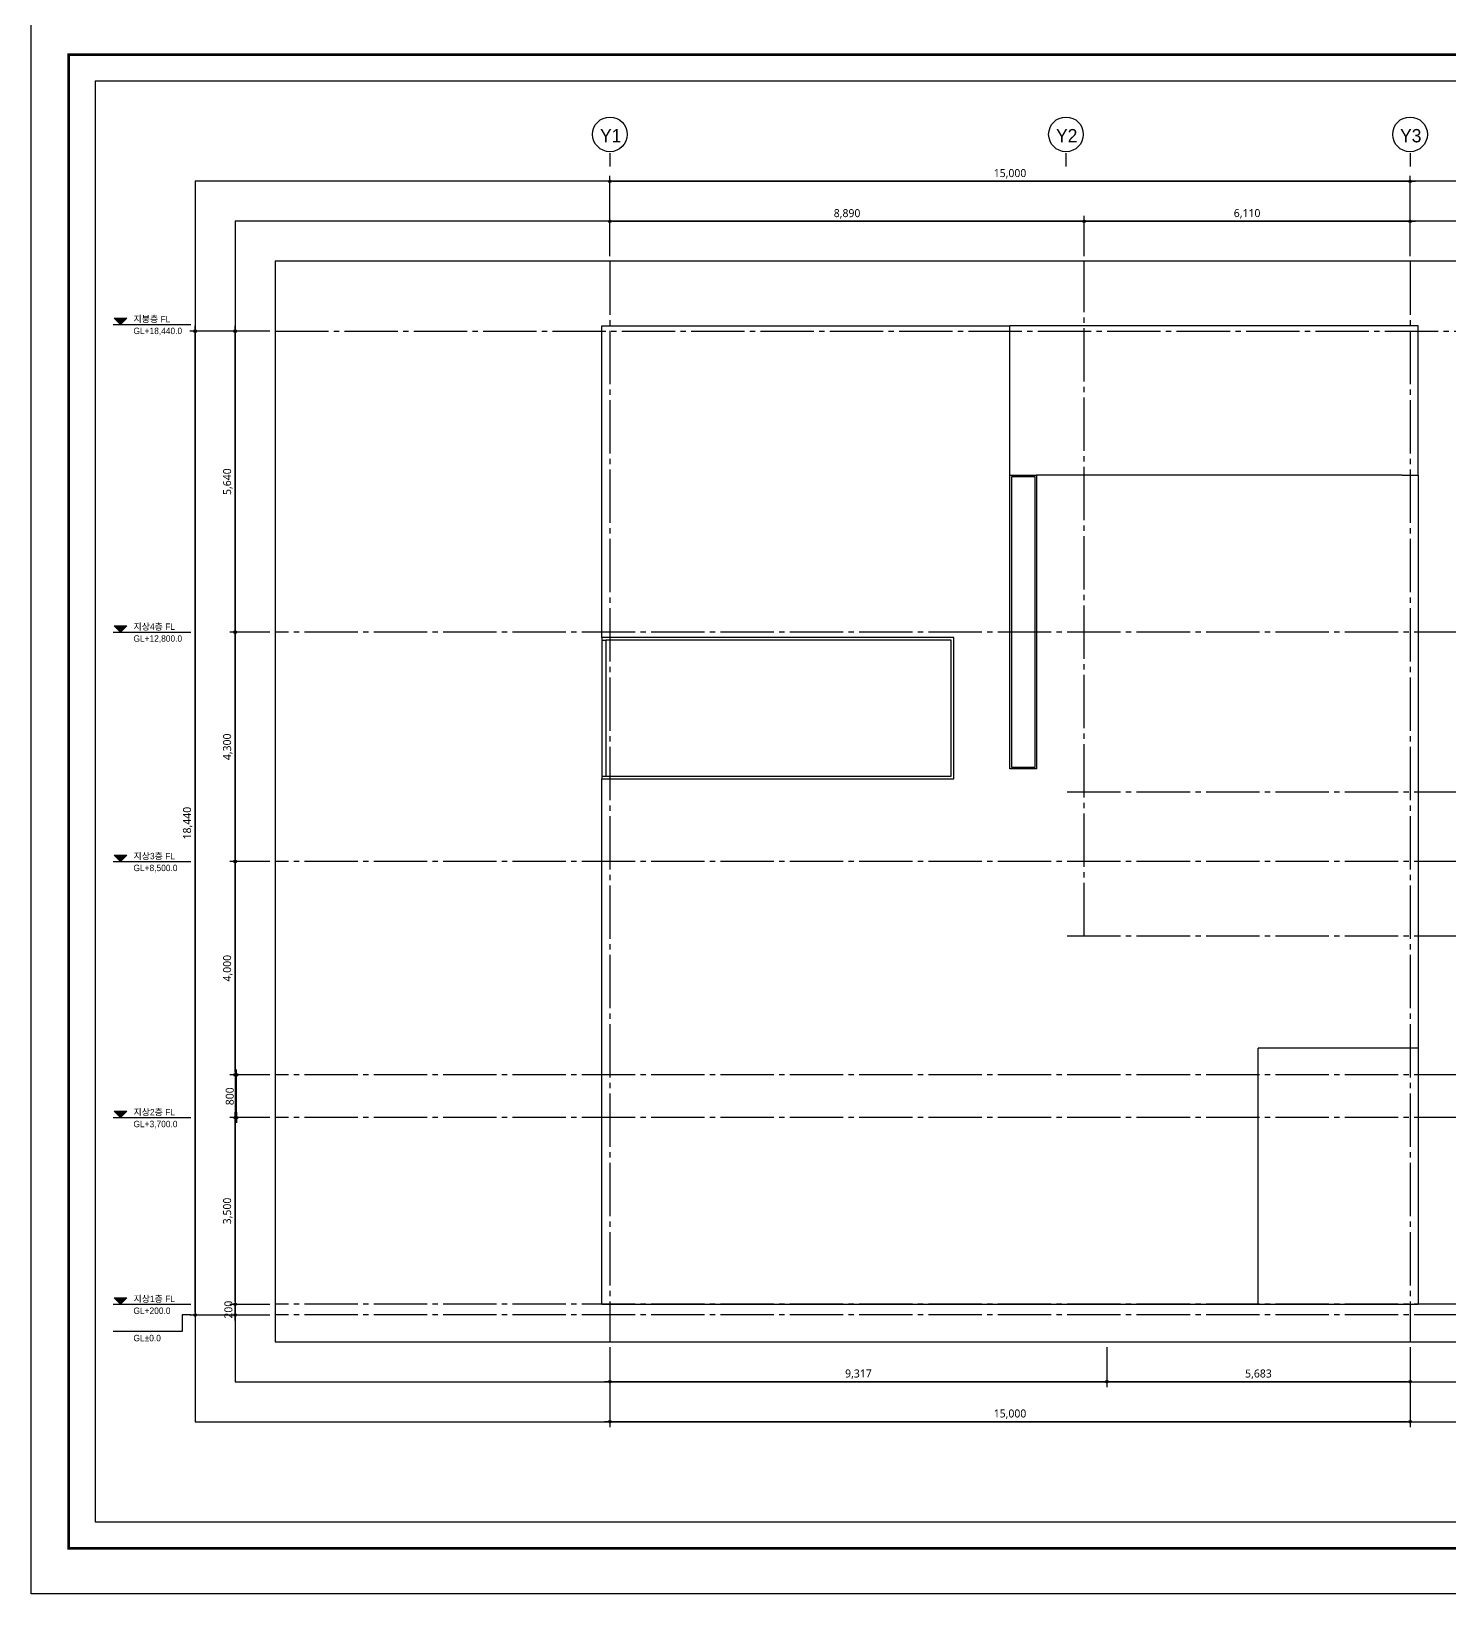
# Model space of a CAD drawing. Header units: millimetres. Extents: x 2135 to 254135, y 1035 to 90135.
# Drawn here: x 128135 to 154730, y 30735 to 60023 of the extents above; entities that cross this region are included whole.
import ezdxf
from ezdxf.enums import TextEntityAlignment as Align

# ---------------------------------------------------------------- set-up
doc = ezdxf.new("R2010")
doc.units = ezdxf.units.MM
doc.linetypes.add('CEN3', pattern=[26, 20, -2, 2, -2])
doc.linetypes.add('CENTER2', pattern=[28.575, 19.05, -3.175, 3.175, -3.175])
doc.layers.get('Defpoints').update_dxf_attribs({"color": 157})
for name, color, linetype in [('A-01-CNTL', 1, 'CENTER2'), ('A-02-ELEV', 2, 'Continuous'), ('A-03-ELEV', 3, 'Continuous'), ('A-03-TEXT', 3, 'Continuous'), ('A-04-FRAME', 4, 'Continuous'), ('A-07-DIM', 7, 'Continuous'), ('A-07-SYM', 7, 'Continuous'), ('form_TED.A', 40, 'Continuous'), ('WA2(가벽)_TED.A', 7, 'Continuous')]:
    doc.layers.add(name, color=color, linetype=linetype)
doc.styles.add('돋움', font='')
doc.styles.add('맑은고딕', font='malgun.ttf')
doc.styles.get('돋움').set_extended_font_data('Dotum')
doc.dimstyles.new('HR-100', dxfattribs={"dimscale": 120, "dimtxt": 3, "dimasz": 1, "dimexe": 2, "dimexo": 2, "dimgap": 1, "dimtad": 1, "dimdec": 0, "dimdsep": 46, "dimlunit": 6, "dimtxsty": '맑은고딕', "dimblk": 'DIMDOT', "dimcen": 2.5, "dimdle": 1.5, "dimclrd": 7, "dimclrt": 3, "dimadec": 0, "dimazin": 0, "dimtfac": 1, "dimtdec": 0, "dimtix": 1, "dimtmove": 2, "dimatfit": 3, "dimfxl": 1, "dimtvp": 1, "dimtolj": 1, "dimtzin": 0, "dimlwd": -1, "dimarcsym": 0})

# ---------------------------------------------------------------- blocks, each defined once
blk = doc.blocks.new('FORM_TED.A')
at = {"layer": 'Defpoints', "color": 143, "ltscale": 100, "true_color": 0x7aafdf}
for points in [[(12, 13.5), (355, 13.5), (355, 283.5), (12, 283.5)], [(30.75, 32.25), (336.25, 32.25), (336.25, 264.75), (30.75, 264.75)], [(38.25, 39.75), (328.75, 39.75), (328.75, 257.25), (38.25, 257.25)], [(45.75, 47.25), (321.25, 47.25), (321.25, 249.75), (45.75, 249.75)]]:
    blk.add_lwpolyline(points, close=True, dxfattribs=at)
at = {"layer": 'form_TED.A', "ltscale": 30}
blk.add_lwpolyline([(420, 0), (0, 0), (0, 297), (420, 297)], close=True, dxfattribs=at)
at = {"layer": 'form_TED.A', "ltscale": 30, "const_width": 0.5}
blk.add_lwpolyline([(407, 8.5), (7, 8.5), (7, 288.5), (407, 288.5)], close=True, dxfattribs=at)
blk = doc.blocks.new('DIMDOT')
blk.add_line((-2, 0), (2, 0))
blk.add_circle((0, 0), 0.5)
blk = doc.blocks.new('*D269')
at = {"layer": 'A-07-DIM', "color": 0, "lineweight": -2, "ltscale": 50, "transparency": 16777216}
for p, q in [((138985, 55810), (138985, 57310)), ((153985, 55810), (153985, 57310))]:
    blk.add_line(p, q, dxfattribs=at)
at = {"layer": 'A-07-DIM', "color": 7, "ltscale": 50, "transparency": 16777216}
blk.add_line((139035, 57210), (153935, 57210), dxfattribs=at)
at = {"layer": 'Defpoints', "color": 0, "ltscale": 50, "transparency": 16777216}
for p in [(153985, 57210), (138985, 55710, 0), (153985, 55710, 0)]:
    blk.add_point(p, dxfattribs=at)
at = {"layer": 'A-07-DIM', "color": 7, "ltscale": 50, "transparency": 16777216, "xscale": 50, "yscale": 50, "zscale": 50, "rotation": 180}
blk.add_blockref('DIMDOT', (138985, 57210), dxfattribs=at)
at = {"layer": 'A-07-DIM', "color": 7, "ltscale": 50, "transparency": 16777216, "xscale": 50, "yscale": 50, "zscale": 50}
blk.add_blockref('DIMDOT', (153985, 57210), dxfattribs=at)
at = {"layer": 'A-07-DIM', "color": 3, "ltscale": 50, "transparency": 16777216, "insert": (146485, 57351), "char_height": 150, "attachment_point": 5, "style": '맑은고딕'}
blk.add_mtext('\\A1;15,000', dxfattribs=at)
blk = doc.blocks.new('*D270')
at = {"layer": 'A-07-DIM', "color": 0, "lineweight": -2, "ltscale": 50, "transparency": 16777216}
for p, q in [((138985, 55810), (138985, 56560)), ((147876, 55810), (147876, 56560))]:
    blk.add_line(p, q, dxfattribs=at)
at = {"layer": 'A-07-DIM', "color": 7, "ltscale": 50, "transparency": 16777216}
blk.add_line((139035, 56460), (147826, 56460), dxfattribs=at)
at = {"layer": 'Defpoints', "color": 0, "ltscale": 50, "transparency": 16777216}
for p in [(147876, 56460), (138985, 55710, 0), (147876, 55710)]:
    blk.add_point(p, dxfattribs=at)
at = {"layer": 'A-07-DIM', "color": 7, "ltscale": 50, "transparency": 16777216, "xscale": 50, "yscale": 50, "zscale": 50, "rotation": 180}
blk.add_blockref('DIMDOT', (138985, 56460), dxfattribs=at)
at = {"layer": 'A-07-DIM', "color": 7, "ltscale": 50, "transparency": 16777216, "xscale": 50, "yscale": 50, "zscale": 50}
blk.add_blockref('DIMDOT', (147876, 56460), dxfattribs=at)
at = {"layer": 'A-07-DIM', "color": 3, "ltscale": 50, "transparency": 16777216, "insert": (143430, 56600), "char_height": 150, "width": 453.36, "attachment_point": 5, "style": '맑은고딕'}
blk.add_mtext('\\A1;8,890', dxfattribs=at)
blk = doc.blocks.new('*D271')
at = {"layer": 'A-07-DIM', "color": 0, "lineweight": -2, "ltscale": 50, "transparency": 16777216}
for p, q in [((147876, 55810), (147876, 56560)), ((153985, 55810), (153985, 56560))]:
    blk.add_line(p, q, dxfattribs=at)
at = {"layer": 'A-07-DIM', "color": 7, "ltscale": 50, "transparency": 16777216}
blk.add_line((147926, 56460), (153935, 56460), dxfattribs=at)
at = {"layer": 'Defpoints', "color": 0, "ltscale": 50, "transparency": 16777216}
for p in [(153985, 56460), (147876, 55710), (153985, 55710, 0)]:
    blk.add_point(p, dxfattribs=at)
at = {"layer": 'A-07-DIM', "color": 7, "ltscale": 50, "transparency": 16777216, "xscale": 50, "yscale": 50, "zscale": 50, "rotation": 180}
blk.add_blockref('DIMDOT', (147876, 56460), dxfattribs=at)
at = {"layer": 'A-07-DIM', "color": 7, "ltscale": 50, "transparency": 16777216, "xscale": 50, "yscale": 50, "zscale": 50}
blk.add_blockref('DIMDOT', (153985, 56460), dxfattribs=at)
at = {"layer": 'A-07-DIM', "color": 3, "ltscale": 50, "transparency": 16777216, "insert": (150930, 56601), "char_height": 150, "attachment_point": 5, "style": '맑은고딕'}
blk.add_mtext('\\A1;6,110', dxfattribs=at)
blk = doc.blocks.new('*D272')
at = {"layer": 'A-07-DIM', "color": 0, "lineweight": -2, "ltscale": 50, "transparency": 16777216}
for p, q in [((148302, 35360), (148302, 34610)), ((153985, 35360), (153985, 34610))]:
    blk.add_line(p, q, dxfattribs=at)
at = {"layer": 'A-07-DIM', "color": 7, "ltscale": 50, "transparency": 16777216}
blk.add_line((153935, 34710), (148352, 34710), dxfattribs=at)
at = {"layer": 'Defpoints', "color": 0, "ltscale": 50, "transparency": 16777216}
for p in [(148302, 35460, 0), (153985, 35460, 0), (148302, 34710)]:
    blk.add_point(p, dxfattribs=at)
at = {"layer": 'A-07-DIM', "color": 7, "ltscale": 50, "transparency": 16777216, "xscale": 50, "yscale": 50, "zscale": 50, "rotation": 180}
blk.add_blockref('DIMDOT', (148302, 34710), dxfattribs=at)
at = {"layer": 'A-07-DIM', "color": 7, "ltscale": 50, "transparency": 16777216, "xscale": 50, "yscale": 50, "zscale": 50}
blk.add_blockref('DIMDOT', (153985, 34710), dxfattribs=at)
at = {"layer": 'A-07-DIM', "color": 3, "ltscale": 50, "transparency": 16777216, "insert": (151143, 34850), "char_height": 150, "attachment_point": 5, "style": '맑은고딕'}
blk.add_mtext('\\A1;5,683', dxfattribs=at)
blk = doc.blocks.new('*D273')
at = {"layer": 'A-07-DIM', "color": 0, "lineweight": -2, "ltscale": 50, "transparency": 16777216}
for p, q in [((138985, 35360), (138985, 33860)), ((153985, 35360), (153985, 33860))]:
    blk.add_line(p, q, dxfattribs=at)
at = {"layer": 'A-07-DIM', "color": 7, "ltscale": 50, "transparency": 16777216}
blk.add_line((153935, 33960), (139035, 33960), dxfattribs=at)
at = {"layer": 'Defpoints', "color": 0, "ltscale": 50, "transparency": 16777216}
for p in [(138985, 35460, 0), (153985, 35460, 0), (138985, 33960)]:
    blk.add_point(p, dxfattribs=at)
at = {"layer": 'A-07-DIM', "color": 7, "ltscale": 50, "transparency": 16777216, "xscale": 50, "yscale": 50, "zscale": 50, "rotation": 180}
blk.add_blockref('DIMDOT', (138985, 33960), dxfattribs=at)
at = {"layer": 'A-07-DIM', "color": 7, "ltscale": 50, "transparency": 16777216, "xscale": 50, "yscale": 50, "zscale": 50}
blk.add_blockref('DIMDOT', (153985, 33960), dxfattribs=at)
at = {"layer": 'A-07-DIM', "color": 3, "ltscale": 50, "transparency": 16777216, "insert": (146485, 34101), "char_height": 150, "attachment_point": 5, "style": '맑은고딕'}
blk.add_mtext('\\A1;15,000', dxfattribs=at)
blk = doc.blocks.new('*D274')
at = {"layer": 'A-07-DIM', "color": 0, "lineweight": -2, "ltscale": 50, "transparency": 16777216}
for p, q in [((138985, 35360), (138985, 34610)), ((148302, 35360), (148302, 34610))]:
    blk.add_line(p, q, dxfattribs=at)
at = {"layer": 'A-07-DIM', "color": 7, "ltscale": 50, "transparency": 16777216}
blk.add_line((148252, 34710), (139035, 34710), dxfattribs=at)
at = {"layer": 'Defpoints', "color": 0, "ltscale": 50, "transparency": 16777216}
for p in [(138985, 35460), (148302, 35460), (138985, 34710)]:
    blk.add_point(p, dxfattribs=at)
at = {"layer": 'A-07-DIM', "color": 7, "ltscale": 50, "transparency": 16777216, "xscale": 50, "yscale": 50, "zscale": 50, "rotation": 180}
blk.add_blockref('DIMDOT', (138985, 34710), dxfattribs=at)
at = {"layer": 'A-07-DIM', "color": 7, "ltscale": 50, "transparency": 16777216, "xscale": 50, "yscale": 50, "zscale": 50}
blk.add_blockref('DIMDOT', (148302, 34710), dxfattribs=at)
at = {"layer": 'A-07-DIM', "color": 3, "ltscale": 50, "transparency": 16777216, "insert": (143643, 34851), "char_height": 150, "attachment_point": 5, "style": '맑은고딕'}
blk.add_mtext('\\A1;9,317', dxfattribs=at)
blk = doc.blocks.new('*D275')
at = {"layer": 'A-07-DIM', "color": 0, "lineweight": -2, "ltscale": 50, "transparency": 16777216}
for p, q in [((132610, 36160), (131859, 36160)), ((132610, 35960), (131859, 35960))]:
    blk.add_line(p, q, dxfattribs=at)
at = {"layer": 'A-07-DIM', "color": 7, "ltscale": 50, "transparency": 16777216}
for p, q in [((131959, 36210), (131959, 36260)), ((131959, 35960), (131959, 36160)), ((131959, 35910), (131959, 35860))]:
    blk.add_line(p, q, dxfattribs=at)
at = {"layer": 'Defpoints', "color": 0, "ltscale": 50, "transparency": 16777216}
for p in [(131959, 36160), (132710, 36160, 0), (132710, 35960, 0)]:
    blk.add_point(p, dxfattribs=at)
at = {"layer": 'A-07-DIM', "color": 7, "ltscale": 50, "transparency": 16777216, "xscale": 50, "yscale": 50, "zscale": 50}
for p, rotation in [((131959, 36160), 270), ((131959, 35960), 90)]:
    blk.add_blockref('DIMDOT', p, dxfattribs=dict(at, rotation=rotation))
at = {"layer": 'A-07-DIM', "color": 3, "ltscale": 50, "transparency": 16777216, "insert": (131832, 36060), "char_height": 150, "attachment_point": 5, "rotation": 90, "style": '맑은고딕'}
blk.add_mtext('\\A1;200', dxfattribs=at)
blk = doc.blocks.new('*D332')
at = {"layer": 'A-07-DIM', "color": 0, "lineweight": -2, "ltscale": 50, "transparency": 16777216}
for p, q in [((132610, 54400), (131110, 54400)), ((132610, 35960), (131110, 35960))]:
    blk.add_line(p, q, dxfattribs=at)
at = {"layer": 'A-07-DIM', "color": 7, "ltscale": 50, "transparency": 16777216}
blk.add_line((131210, 36010), (131210, 54350), dxfattribs=at)
at = {"layer": 'Defpoints', "color": 0, "ltscale": 50, "transparency": 16777216}
for p in [(131210, 54400), (132710, 54400), (132710, 35960)]:
    blk.add_point(p, dxfattribs=at)
at = {"layer": 'A-07-DIM', "color": 7, "ltscale": 50, "transparency": 16777216, "xscale": 50, "yscale": 50, "zscale": 50}
for p, rotation in [((131210, 54400), 90), ((131210, 35960), 270)]:
    blk.add_blockref('DIMDOT', p, dxfattribs=dict(at, rotation=rotation))
at = {"layer": 'A-07-DIM', "color": 3, "ltscale": 50, "transparency": 16777216, "insert": (131069, 45180), "char_height": 150, "attachment_point": 5, "rotation": 90, "style": '맑은고딕'}
blk.add_mtext('\\A1;18,440', dxfattribs=at)
blk = doc.blocks.new('*D276')
at = {"layer": 'A-07-DIM', "color": 0, "lineweight": -2, "ltscale": 50, "transparency": 16777216}
for p, q in [((132610, 39660), (131860, 39660)), ((132610, 36160), (131860, 36160))]:
    blk.add_line(p, q, dxfattribs=at)
at = {"layer": 'A-07-DIM', "color": 7, "ltscale": 50, "transparency": 16777216}
blk.add_line((131960, 36210), (131960, 39610), dxfattribs=at)
at = {"layer": 'Defpoints', "color": 0, "ltscale": 50, "transparency": 16777216}
for p in [(131960, 39660), (132710, 39660), (132710, 36160)]:
    blk.add_point(p, dxfattribs=at)
at = {"layer": 'A-07-DIM', "color": 7, "ltscale": 50, "transparency": 16777216, "xscale": 50, "yscale": 50, "zscale": 50}
for p, rotation in [((131960, 39660), 90), ((131960, 36160), 270)]:
    blk.add_blockref('DIMDOT', p, dxfattribs=dict(at, rotation=rotation))
at = {"layer": 'A-07-DIM', "color": 3, "ltscale": 50, "transparency": 16777216, "insert": (131820, 37910), "char_height": 150, "attachment_point": 5, "rotation": 90, "style": '맑은고딕'}
blk.add_mtext('\\A1;3,500', dxfattribs=at)
blk = doc.blocks.new('*D333')
at = {"layer": 'A-07-DIM', "color": 0, "lineweight": -2, "transparency": 16777216}
for p, q in [((132610, 40460), (131885, 40460)), ((132610, 39660), (131885, 39660))]:
    blk.add_line(p, q, dxfattribs=at)
at = {"layer": 'A-07-DIM', "color": 7, "transparency": 16777216}
blk.add_line((131985, 39710), (131985, 40410), dxfattribs=at)
at = {"layer": 'Defpoints', "color": 0, "transparency": 16777216}
for p in [(131985, 40460), (132710, 40460), (132710, 39660)]:
    blk.add_point(p, dxfattribs=at)
at = {"layer": 'A-07-DIM', "color": 7, "transparency": 16777216, "xscale": 50, "yscale": 50, "zscale": 50}
for p, rotation in [((131985, 40460), 90), ((131985, 39660), 270)]:
    blk.add_blockref('DIMDOT', p, dxfattribs=dict(at, rotation=rotation))
at = {"layer": 'A-07-DIM', "color": 3, "transparency": 16777216, "insert": (131857, 40060), "char_height": 150, "attachment_point": 5, "rotation": 90, "style": '맑은고딕'}
blk.add_mtext('\\A1;800', dxfattribs=at)
blk = doc.blocks.new('*D334')
at = {"layer": 'A-07-DIM', "color": 0, "lineweight": -2, "transparency": 16777216}
for p, q in [((132610, 44460), (131860, 44460)), ((132610, 40460), (131860, 40460))]:
    blk.add_line(p, q, dxfattribs=at)
at = {"layer": 'A-07-DIM', "color": 7, "transparency": 16777216}
blk.add_line((131960, 40510), (131960, 44410), dxfattribs=at)
at = {"layer": 'Defpoints', "color": 0, "transparency": 16777216}
for p in [(131960, 44460), (132710, 44460), (132710, 40460)]:
    blk.add_point(p, dxfattribs=at)
at = {"layer": 'A-07-DIM', "color": 7, "transparency": 16777216, "xscale": 50, "yscale": 50, "zscale": 50}
for p, rotation in [((131960, 44460), 90), ((131960, 40460), 270)]:
    blk.add_blockref('DIMDOT', p, dxfattribs=dict(at, rotation=rotation))
at = {"layer": 'A-07-DIM', "color": 3, "transparency": 16777216, "insert": (131820, 42460), "char_height": 150, "attachment_point": 5, "rotation": 90, "style": '맑은고딕'}
blk.add_mtext('\\A1;4,000', dxfattribs=at)
blk = doc.blocks.new('*D335')
at = {"layer": 'A-07-DIM', "color": 0, "lineweight": -2, "transparency": 16777216}
for p, q in [((132610, 48760), (131860, 48760)), ((132610, 44460), (131860, 44460))]:
    blk.add_line(p, q, dxfattribs=at)
at = {"layer": 'A-07-DIM', "color": 7, "transparency": 16777216}
blk.add_line((131960, 44510), (131960, 48710), dxfattribs=at)
at = {"layer": 'Defpoints', "color": 0, "transparency": 16777216}
for p in [(131960, 48760), (132710, 48760), (132710, 44460)]:
    blk.add_point(p, dxfattribs=at)
at = {"layer": 'A-07-DIM', "color": 7, "transparency": 16777216, "xscale": 50, "yscale": 50, "zscale": 50}
for p, rotation in [((131960, 48760), 90), ((131960, 44460), 270)]:
    blk.add_blockref('DIMDOT', p, dxfattribs=dict(at, rotation=rotation))
at = {"layer": 'A-07-DIM', "color": 3, "transparency": 16777216, "insert": (131820, 46610), "char_height": 150, "attachment_point": 5, "rotation": 90, "style": '맑은고딕'}
blk.add_mtext('\\A1;4,300', dxfattribs=at)
blk = doc.blocks.new('*D336')
at = {"layer": 'A-07-DIM', "color": 0, "lineweight": -2, "transparency": 16777216}
for p, q in [((132610, 54400), (131860, 54400)), ((132610, 48760), (131860, 48760))]:
    blk.add_line(p, q, dxfattribs=at)
at = {"layer": 'A-07-DIM', "color": 7, "transparency": 16777216}
blk.add_line((131960, 48810), (131960, 54350), dxfattribs=at)
at = {"layer": 'Defpoints', "color": 0, "transparency": 16777216}
for p in [(131960, 54400), (132710, 54400), (132710, 48760)]:
    blk.add_point(p, dxfattribs=at)
at = {"layer": 'A-07-DIM', "color": 7, "transparency": 16777216, "xscale": 50, "yscale": 50, "zscale": 50}
for p, rotation in [((131960, 54400), 90), ((131960, 48760), 270)]:
    blk.add_blockref('DIMDOT', p, dxfattribs=dict(at, rotation=rotation))
at = {"layer": 'A-07-DIM', "color": 3, "transparency": 16777216, "insert": (131820, 51580), "char_height": 150, "attachment_point": 5, "rotation": 90, "style": '맑은고딕'}
blk.add_mtext('\\A1;5,640', dxfattribs=at)

msp = doc.modelspace()

# ---------------------------------------------------------------- hatches: boundary and pattern name
at = {"layer": 'A-07-SYM', "ltscale": 50}
for points in [[(129929.5, 54646.6), (129689.5, 54646.6), (129809.5, 54526.6)], [(129929.5, 48880.3), (129689.5, 48880.3), (129809.5, 48760.3)], [(129929.5, 44580.4), (129689.5, 44580.4), (129809.5, 44460.4)], [(129929.5, 39780.4), (129689.5, 39780.4), (129809.5, 39660.4)], [(129929.5, 36280.4), (129689.5, 36280.4), (129809.5, 36160.4)]]:
    msp.add_hatch(color=256, dxfattribs=at).paths.add_polyline_path(points)

# ---------------------------------------------------------------- linework, layer by layer
at = {"layer": 'A-01-CNTL', "linetype": 'CEN3', "ltscale": 50}
for p, q in [((138984.6, 55710.4), (138984.6, 35460.4)), ((147875.8, 43060.4), (147875.8, 55710.4)), ((153984.6, 55710.4), (153984.6, 35460.4)), ((132709.6, 54400.4), (160259.6, 54400.4)), ((160259.6, 48760.3), (132709.6, 48760.3)), ((160259.6, 45760.4), (147534.6, 45760.4)), ((160259.6, 44460.4), (132709.6, 44460.4)), ((160259.6, 43060.4), (147534.6, 43060.4)), ((160259.6, 40460.4), (132709.6, 40460.4)), ((160259.6, 39660.4), (132709.6, 39660.4)), ((160259.6, 36160.4), (132709.6, 36160.4)), ((160259.6, 35960.4), (132709.6, 35960.4))]:
    msp.add_line(p, q, dxfattribs=at)
at = {"layer": 'A-02-ELEV'}
for p, q in [((138834.6, 54500.4), (146484.6, 54500.4)), ((138834.6, 48660.4), (138834.6, 54500.4)), ((146484.6, 54300.4), (146484.6, 54500.4)), ((146484.6, 51700.4), (146484.6, 54300.4)), ((153834.6, 51700.4), (146984.6, 51700.4)), ((153834.6, 51700.4), (154134.6, 51700.4)), ((154134.6, 51700.4), (154134.6, 40960.4)), ((138834.6, 36160.4), (138834.6, 46010.4)), ((151134.6, 36160.4), (151134.6, 40960.4)), ((154134.6, 40960.4), (151134.6, 40960.4)), ((138834.6, 36160.4), (151134.6, 36160.4)), ((151134.6, 36160.4), (154134.6, 36160.4))]:
    msp.add_line(p, q, dxfattribs=at)
at = {"layer": 'A-03-ELEV', "ltscale": 100}
for p, q in [((154134.6, 54500.4), (146484.6, 54500.4)), ((154134.6, 54300.4), (154134.6, 54500.4)), ((154134.6, 51700.4), (154134.6, 54300.4)), ((154134.6, 54300.4), (154134.6, 54300.4)), ((154134.6, 40960.4), (154134.6, 36160.4))]:
    msp.add_line(p, q, dxfattribs=at)
at = {"layer": 'A-04-FRAME', "ltscale": 100}
for p, q in [((146484.6, 51700.4), (146984.6, 51700.4)), ((146484.6, 46200.4), (146484.6, 51700.4)), ((146954.6, 51670.4), (146514.6, 51670.4)), ((146514.6, 51670.4), (146514.6, 46230.4)), ((146954.6, 46230.4), (146954.6, 51670.4)), ((146984.6, 51700.4), (146984.6, 46200.4)), ((138834.6, 48660.4), (138834.6, 48610.4)), ((145434.6, 48660.4), (138834.6, 48660.4)), ((145434.6, 46010.4), (145434.6, 48660.4)), ((138834.6, 48610.4), (138834.6, 46060.4)), ((138834.6, 48610.4), (138909.6, 48610.4)), ((138909.6, 48610.4), (138909.6, 46060.4)), ((145384.6, 48610.4), (138909.6, 48610.4)), ((145384.6, 46060.4), (145384.6, 48610.4)), ((138834.6, 46060.4), (138834.6, 46010.4)), ((138834.6, 46060.4), (138909.6, 46060.4)), ((138834.6, 46010.4), (145434.6, 46010.4)), ((138909.6, 46060.4), (145384.6, 46060.4)), ((146984.6, 46200.4), (146484.6, 46200.4)), ((146514.6, 46230.4), (146954.6, 46230.4))]:
    msp.add_line(p, q, dxfattribs=at)
at = {"layer": 'A-07-SYM', "ltscale": 50}
for p, q in [((138984.6, 57740.4, 0), (138984.6, 57490.4, 0)), ((147534.6, 57740.4, 0), (147534.6, 57490.4, 0)), ((153984.6, 57740.4, 0), (153984.6, 57490.4, 0)), ((129669.5, 54526.6), (131126.1, 54526.6)), ((129689.5, 54646.6), (129929.5, 54646.6)), ((129809.5, 54526.6), (129689.5, 54646.6)), ((129809.5, 54526.6), (129929.5, 54646.6)), ((129669.5, 48760.3), (131126.1, 48760.3)), ((129689.5, 48880.3), (129929.5, 48880.3)), ((129809.5, 48760.3), (129689.5, 48880.3)), ((129809.5, 48760.3), (129929.5, 48880.3)), ((129689.5, 44580.4), (129929.5, 44580.4)), ((129809.5, 44460.4), (129689.5, 44580.4)), ((129809.5, 44460.4), (129929.5, 44580.4)), ((129669.5, 44460.4), (131126.1, 44460.4)), ((129669.5, 39660.4), (131126.1, 39660.4)), ((129689.5, 39780.4), (129929.5, 39780.4)), ((129809.5, 39660.4), (129689.5, 39780.4)), ((129809.5, 39660.4), (129929.5, 39780.4)), ((129669.5, 36160.4), (131126.1, 36160.4)), ((129689.5, 36280.4), (129929.5, 36280.4)), ((129809.5, 36160.4), (129689.5, 36280.4)), ((129809.5, 36160.4), (129929.5, 36280.4))]:
    msp.add_line(p, q, dxfattribs=at)
msp.add_lwpolyline([(131126.1, 35960.4), (130966.1, 35960.4), (130966.1, 35647.9), (129669.5, 35647.9)], dxfattribs=at)
for centre in [(138984.6, 58090.4, 0), (147534.6, 58090.4, 0), (153984.6, 58090.4, 0)]:
    msp.add_circle(centre, 325, dxfattribs=at)

# ---------------------------------------------------------------- block references
at = {"layer": 'WA2(가벽)_TED.A', "xscale": 100, "yscale": 100, "zscale": 100}
msp.add_blockref('FORM_TED.A', (128134.6, 30735.4), dxfattribs=at)

# ---------------------------------------------------------------- texts
at = {"layer": 'A-03-TEXT', "ltscale": 50, "style": '돋움'}
for s, p in [('Y1', (138998.2, 58065.4, 0)), ('Y2', (147548.2, 58065.4, 0)), ('Y3', (153998.2, 58065.4, 0))]:
    msp.add_text(s, height=250, dxfattribs=at).set_placement(p, align=Align.MIDDLE_CENTER)
for s, p in [('지붕층 FL', (130051.5, 54628.6)), ('지상4층 FL', (130051.5, 48862.3)), ('지상3층 FL', (130051.5, 44562.4)), ('지상2층 FL', (130051.5, 39762.4)), ('지상1층 FL', (130051.5, 36262.4))]:
    msp.add_text(s, height=120, dxfattribs=at).set_placement(p, align=Align.MIDDLE_LEFT)
for s, p in [('GL+18,440.0', (130051.5, 54466.6)), ('GL+12,800.0', (130051.5, 48700.3)), ('GL+8,500.0', (130051.5, 44400.4)), ('GL+3,700.0', (130051.5, 39600.4)), ('GL+200.0', (130051.5, 36100.4)), ('GL±0.0', (130051.5, 35587.9))]:
    msp.add_text(s, height=120, dxfattribs=at).set_placement(p, align=Align.TOP_LEFT)

# ---------------------------------------------------------------- dimensions: what is measured, and where the dimension line sits
at = {"layer": 'A-07-DIM', "ltscale": 50}
dim = msp.add_linear_dim(base=(153984.6, 57210.4), p1=(138984.6, 55710.4, 0), p2=(153984.6, 55710.4, 0), dimstyle='HR-100', override={"dimscale": 50}, dxfattribs=at)
dim.commit()
dim.dimension.update_dxf_attribs({"geometry": '*D269', "text_midpoint": (146484.6, 57350.9)})
for base, p1, p2, text, picture, middle in [((147875.8, 56460.4), (138984.6, 55710.4, 0), (147875.8, 55710.4), '8,890', '*D270', (143430.2, 56600.4)), ((153984.6, 56460.4), (147875.8, 55710.4), (153984.6, 55710.4, 0), '6,110', '*D271', (150930.2, 56600.9))]:
    dim = msp.add_linear_dim(base=base, p1=p1, p2=p2, text=text, dimstyle='HR-100', override={"dimscale": 50}, dxfattribs=at)
    dim.commit()
    dim.dimension.update_dxf_attribs({"geometry": picture, "text_midpoint": middle})
for base, p1, p2, angle, picture, middle in [((131209.6, 54400.4), (132709.6, 35960.4), (132709.6, 54400.4), 90, '*D332', (131069.2, 45180.4)), ((131959.6, 39660.4), (132709.6, 36160.4), (132709.6, 39660.4), 90, '*D276', (131819.6, 37910.4)), ((131959.2, 36160.4, 0), (132709.6, 35960.4), (132709.6, 36160.4), 90, '*D275', (131831.7, 36060.4, 0)), ((138984.6, 33960.4), (153984.6, 35460.4, 0), (138984.6, 35460.4, 0), 180, '*D273', (146484.6, 34100.9)), ((138984.6, 34710.4), (148301.7, 35460.4), (138984.6, 35460.4), 180, '*D274', (143643.2, 34850.9)), ((148301.7, 34710.4, 0), (153984.6, 35460.4, 0), (148301.7, 35460.4), 180, '*D272', (151143.2, 34850.4, 0))]:
    dim = msp.add_linear_dim(base=base, p1=p1, p2=p2, angle=angle, dimstyle='HR-100', override={"dimscale": 50}, dxfattribs=at)
    dim.commit()
    dim.dimension.update_dxf_attribs({"geometry": picture, "text_midpoint": middle})
at = {"layer": 'A-07-DIM'}
for base, p1, p2, picture, middle in [((131959.6, 54400.4), (132709.6, 48760.3), (132709.6, 54400.4), '*D336', (131819.6, 51580.3)), ((131959.6, 48760.3), (132709.6, 44460.4), (132709.6, 48760.3), '*D335', (131819.6, 46610.3)), ((131959.6, 44460.4), (132709.6, 40460.4), (132709.6, 44460.4), '*D334', (131819.6, 42460.4)), ((131984.6, 40460.4), (132709.6, 39660.4), (132709.6, 40460.4), '*D333', (131857.2, 40060.4))]:
    dim = msp.add_linear_dim(base=base, p1=p1, p2=p2, angle=90, dimstyle='HR-100', override={"dimscale": 50}, dxfattribs=at)
    dim.commit()
    dim.dimension.update_dxf_attribs({"geometry": picture, "text_midpoint": middle})

doc.saveas('drawing.dxf')
